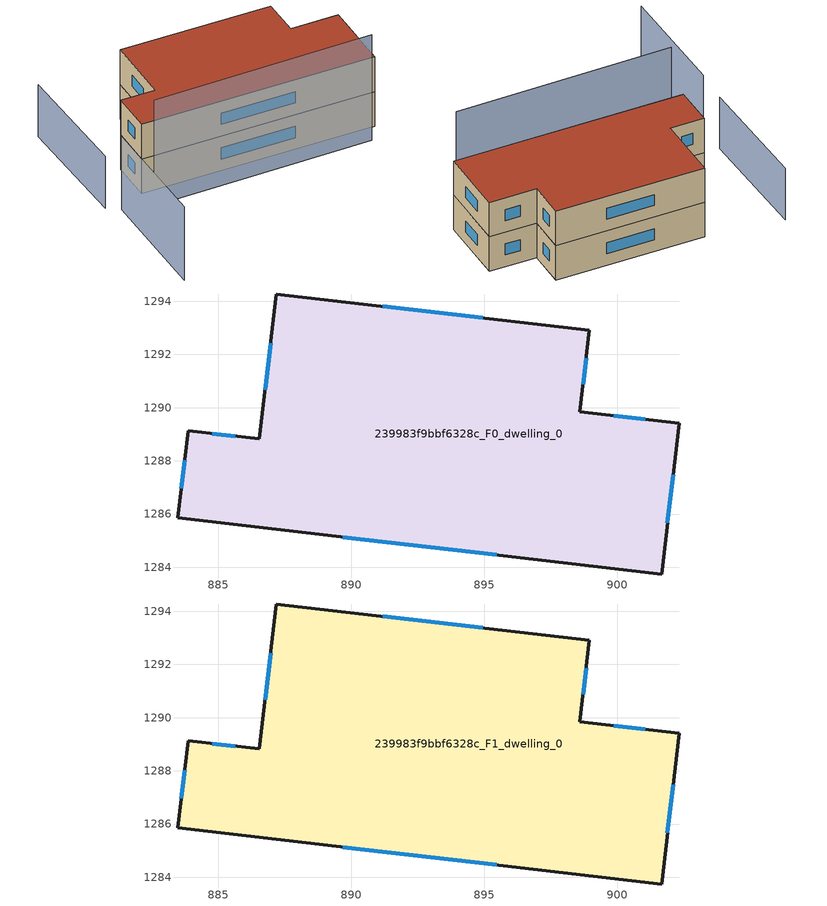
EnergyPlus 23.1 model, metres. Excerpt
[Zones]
239983f9bbf6328c_F0_dwelling_0
 floor ground (EU_floor_Construction): 898.95,1292.91 898.6,1289.84 902.33,1289.41 901.67,1283.75 883.48,1285.86 883.86,1289.13 886.55,1288.82 887.18,1294.28 z0
 wall outside (EU_wall_Construction): 883.48,1285.86 901.67,1283.75 902.33,1289.41 898.6,1289.84 898.95,1292.91 887.18,1294.28 886.55,1288.82 883.86,1289.13 883.48,1285.86 z0:3
 window (EU_Window_Construction): 889.68,1285.14 895.47,1284.47 / 883.74,1288.02 883.61,1286.97 / 885.63,1288.93 884.78,1289.03 / 886.96,1292.42 886.76,1290.68 / 894.94,1293.38 891.19,1293.81 / 898.72,1290.89 898.83,1291.86 / 901.06,1289.56 899.87,1289.69 / 901.89,1285.68 902.1,1287.48 z1.02:1.98
239983f9bbf6328c_F1_dwelling_0
 floor to 239983f9bbf6328c_F0_dwelling_0 (EU_floor_Construction): 898.95,1292.91 898.6,1289.84 902.32,1289.41 901.67,1283.75 883.48,1285.86 883.86,1289.13 886.55,1288.82 887.18,1294.28 z3
 wall outside (EU_wall_Construction): 883.48,1285.86 901.67,1283.75 902.33,1289.41 898.6,1289.84 898.95,1292.91 887.18,1294.28 886.55,1288.82 883.86,1289.13 883.48,1285.86 z3:6
 window (EU_Window_Construction): 889.68,1285.14 895.47,1284.47 / 883.74,1288.02 883.61,1286.97 / 885.63,1288.93 884.78,1289.03 / 886.96,1292.42 886.76,1290.68 / 894.94,1293.38 891.19,1293.81 / 898.72,1290.89 898.83,1291.86 / 901.06,1289.56 899.87,1289.69 / 901.89,1285.68 902.1,1287.48 z4.02:4.98
 roof outside (EU_roof_Construction): 901.67,1283.75 902.33,1289.41 898.6,1289.84 898.95,1292.91 887.18,1294.28 886.55,1288.82 883.86,1289.13 883.48,1285.86 z6
shading: 883.41,1284.18 900.57,1282.46 z0:9.1; 881.23,1285.02 880.24,1275.47 z0:6.3; 881.22,1295.66 880.35,1285.8 z0:4.5
[Building]
EU S2 Campaign: North Axis=0; Terrain=City; Solar Distribution=FullExterior
[Site:Location]
Cape.Town.Intl.AP: Latitude=-33.965; Longitude=18.602; Time Zone=2; Elevation=46
[SizingPeriod:WeatherFileDays]
AnnualSizingPeriod: Begin Month=1; Begin Day of Month=1; End Month=12; End Day of Month=31; Day of Week for Start Day=Monday; Use Weather File Daylight Saving Period=No; Use Weather File Rain and Snow Indicators=No
[MATERIAL]
EU_InternalMass_Material: Roughness=MediumRough; Thickness=0.1; Conductivity=1; Density=1800; Specific Heat=900; Thermal Absorptance=0.9; Solar Absorptance=0.7; Visible Absorptance=0.7
[MATERIAL:NOMASS] Roughness=MediumRough; Thermal Absorptance=0.9; Solar Absorptance=0.7; Visible Absorptance=0.7
Name | Thermal Resistance
EU_wall_NoMass | 0.489199
EU_roof_NoMass | 4.30922
EU_floor_NoMass | 0.539251
[WINDOWMATERIAL:SIMPLEGLAZINGSYSTEM]
EU_Window_SimpleGlazing: UFactor=4.59313; Solar Heat Gain Coefficient=0.75; Visible Transmittance=0.75
[CONSTRUCTION]
EU_wall_Construction: EU_wall_NoMass
EU_roof_Construction: EU_roof_NoMass
EU_floor_Construction: EU_floor_NoMass
EU_Window_Construction: EU_Window_SimpleGlazing
EU_InternalMass_Construction: EU_InternalMass_Material
[ZONE] Type=1; Multiplier=1; Ceiling Height=autocalculate; Volume=403.452; Floor Area=autocalculate; Part of Total Floor Area=Yes
239983f9bbf6328c_F0_dwelling_0; 239983f9bbf6328c_F1_dwelling_0
[INTERNALMASS] Construction=EU_InternalMass_Construction; Surface Area=134.484
Name | Zone or ZoneList
239983f9bbf6328c_F0_dwelling_0_EU_InternalMass | 239983f9bbf6328c_F0_dwelling_0
239983f9bbf6328c_F1_dwelling_0_EU_InternalMass | 239983f9bbf6328c_F1_dwelling_0
[OTHEREQUIPMENT] Fuel Type=Electricity; Design Level Calculation Method=Watts/Area; Power per Zone Floor Area=1; Fraction Latent=0; Fraction Radiant=0; Fraction Lost=0; Carbon Dioxide Generation Rate=0; EndUse Subcategory=EU_Step8_InternalGains
Name | Zone or ZoneList or Space or SpaceList | Schedule
EU_Step8_InternalGain_239983f9bbf6328c_F0_dwelling_0_f000 | 239983f9bbf6328c_F0_dwelling_0 | EU_Step8_GainSchedule_239983f9bbf6328c_F0_dwelling_0_f000
EU_Step8_InternalGain_239983f9bbf6328c_F1_dwelling_0_f000 | 239983f9bbf6328c_F1_dwelling_0 | EU_Step8_GainSchedule_239983f9bbf6328c_F1_dwelling_0_f000
[ZONEVENTILATION:DESIGNFLOWRATE] Schedule=EU_AlwaysOn; Design Flow Rate Calculation Method=AirChanges/Hour; Air Changes per Hour=0.429265; Ventilation Type=Natural; Fan Pressure Rise=0; Fan Total Efficiency=1; Constant Term Coefficient=1; Temperature Term Coefficient=0; Velocity Term Coefficient=0; Velocity Squared Term Coefficient=0; Minimum Indoor Temperature=-100; Maximum Indoor Temperature=100; Delta Temperature=-100; Minimum Outdoor Temperature=-100; Maximum Outdoor Temperature=100; Maximum Wind Speed=40
Name | Zone or ZoneList or Space or SpaceList
EU_ConstantAir_239983f9bbf6328c_F0_dwelling_0 | 239983f9bbf6328c_F0_dwelling_0
EU_ConstantAir_239983f9bbf6328c_F1_dwelling_0 | 239983f9bbf6328c_F1_dwelling_0
[HVACTEMPLATE:THERMOSTAT] Constant Heating Setpoint=20; Constant Cooling Setpoint=50
EU_HeatOnly_239983f9bbf6328c_F0_dwelling_0; EU_HeatOnly_239983f9bbf6328c_F1_dwelling_0
[HVACTEMPLATE:ZONE:IDEALLOADSAIRSYSTEM] System Availability Schedule=EU_AlwaysOn; Maximum Heating Supply Air Temperature=50; Minimum Cooling Supply Air Temperature=13; Maximum Heating Supply Air Humidity Ratio=0.0156; Minimum Cooling Supply Air Humidity Ratio=0.0077; Heating Limit=NoLimit; Cooling Limit=NoLimit; Heating Availability Schedule=EU_AlwaysOn; Cooling Availability Schedule=EU_CoolingOff; Dehumidification Control Type=ConstantSensibleHeatRatio; Cooling Sensible Heat Ratio=0.7; Dehumidification Setpoint=60; Humidification Control Type=None; Humidification Setpoint=30; Outdoor Air Method=None; Outdoor Air Flow Rate per Person=0.00944; Outdoor Air Flow Rate per Zone Floor Area=0; Outdoor Air Flow Rate per Zone=0; Demand Controlled Ventilation Type=None; Outdoor Air Economizer Type=NoEconomizer; Heat Recovery Type=None; Sensible Heat Recovery Effectiveness=0.7; Latent Heat Recovery Effectiveness=0.65
Name | Template Thermostat
239983f9bbf6328c_F0_dwelling_0 | EU_HeatOnly_239983f9bbf6328c_F0_dwelling_0
239983f9bbf6328c_F1_dwelling_0 | EU_HeatOnly_239983f9bbf6328c_F1_dwelling_0
[SIZING:ZONE] Zone Cooling Design Supply Air Temperature Input Method=SupplyAirTemperature; Zone Cooling Design Supply Air Temperature=13; Zone Heating Design Supply Air Temperature Input Method=SupplyAirTemperature; Zone Heating Design Supply Air Temperature=50; Zone Cooling Design Supply Air Humidity Ratio=0.008; Zone Heating Design Supply Air Humidity Ratio=0.008; Cooling Design Air Flow Method=DesignDay; Cooling Design Air Flow Rate=0; Cooling Minimum Air Flow per Zone Floor Area=0.000762; Cooling Minimum Air Flow=0; Cooling Minimum Air Flow Fraction=0.2; Heating Design Air Flow Method=DesignDay; Heating Design Air Flow Rate=0; Heating Maximum Air Flow per Zone Floor Area=0.002032; Heating Maximum Air Flow=0.141576; Heating Maximum Air Flow Fraction=0.3; Account for Dedicated Outdoor Air System=No; Dedicated Outdoor Air System Control Strategy=NeutralSupplyAir; Dedicated Outdoor Air Low Setpoint Temperature for Design=autosize; Dedicated Outdoor Air High Setpoint Temperature for Design=autosize; Zone Load Sizing Method=Sensible Load Only No Latent Load; Zone Latent Cooling Design Supply Air Humidity Ratio Input Method=HumidityRatioDifference; Zone Cooling Design Supply Air Humidity Ratio Difference=0.005; Zone Latent Heating Design Supply Air Humidity Ratio Input Method=HumidityRatioDifference; Zone Humidification Design Supply Air Humidity Ratio Difference=0.005
239983f9bbf6328c_F0_dwelling_0; 239983f9bbf6328c_F1_dwelling_0
[SCHEDULE:CONSTANT]
Name | Hourly Value
EU_AlwaysOn | 1
EU_CoolingOff | 0
[SCHEDULE:FILE] Column Number=1; Rows to Skip at Top=0; Number of Hours of Data=8760; Column Separator=Comma; Interpolate to Timestep=No; Minutes per Item=60; Adjust Schedule for Daylight Savings=Yes
Name | File
EU_Step8_GainSchedule_239983f9bbf6328c_F0_dwelling_0_f000 | ../../schedules/239983f9bbf6328c/239983f9bbf6328c_F0_dwelling_0_f000_gain.csv
EU_Step8_GainSchedule_239983f9bbf6328c_F1_dwelling_0_f000 | ../../schedules/239983f9bbf6328c/239983f9bbf6328c_F1_dwelling_0_f000_gain.csv
